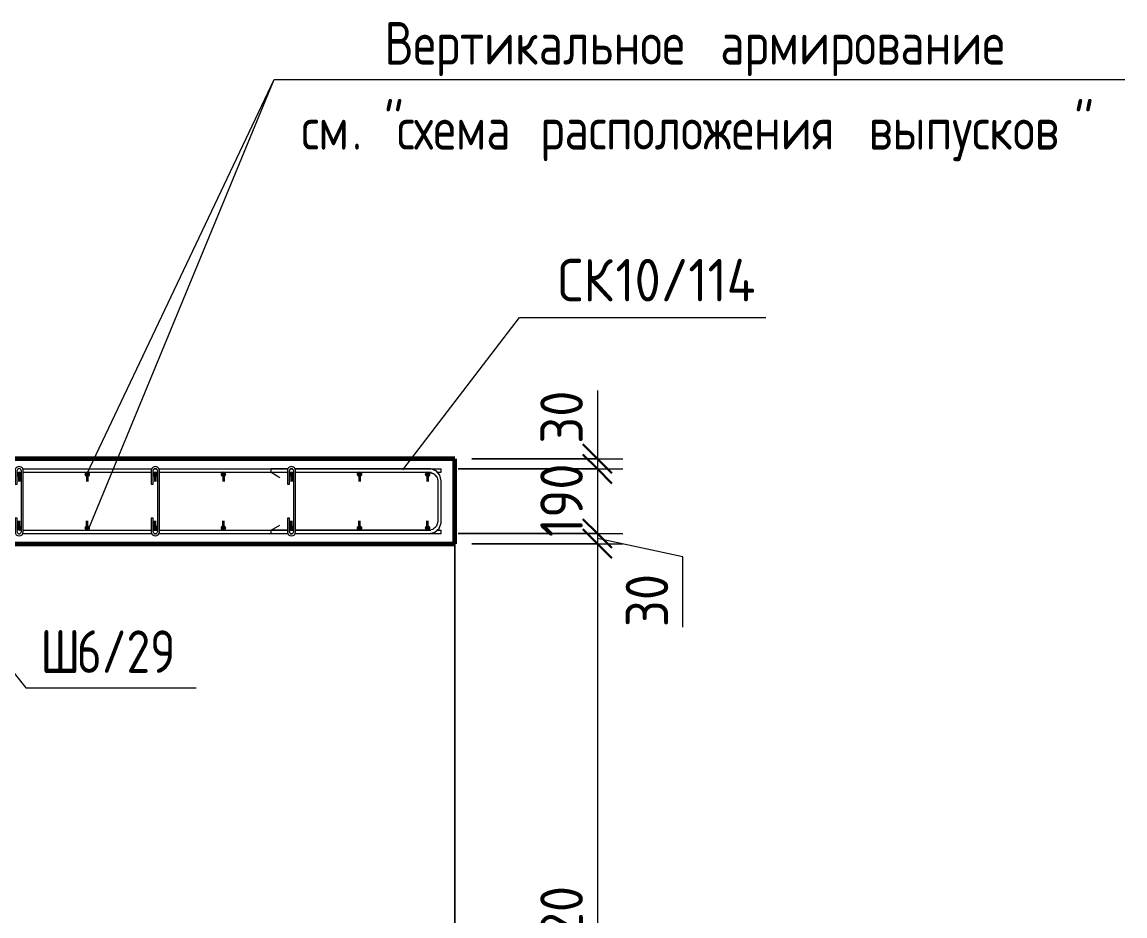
# Model space of a CAD drawing. Header units: millimetres. Extents: x 677 to 38046, y -1785 to 52249.
# Drawn here: x 34805 to 38046, y 49621 to 52249 of the extents above; entities that cross this region are included whole.
import ezdxf

# ---------------------------------------------------------------- set-up
doc = ezdxf.new("R2010")
doc.units = ezdxf.units.MM
for name, color, linetype, lineweight in [('AA_Dim', 7, 'Continuous', 9), ('AA_Dim-50', 7, 'Continuous', 9), ('AA_Linii', 7, 'Continuous', 9), ('AA_Oformlenie', 7, 'Continuous', 9), ('AA_Vinoska', 7, 'Continuous', 9), ('AF_Stena_Опалубка', 253, 'Continuous', 20), ('KR_Armatura', 7, 'Continuous', 20), ('KR_Armatura_Tonkie', 7, 'Continuous', 20), ('KR_Fundament', 7, 'Continuous', 20)]:
    doc.layers.add(name, color=color, linetype=linetype, lineweight=lineweight)
doc.styles.add('GOST Common_1', font='GOST_Common.ttf', dxfattribs={"width": 0.85, "height": 125})
doc.styles.add('ISOCPEUR_1', font='isocpeur.TTF', dxfattribs={"width": 0.9, "height": 125})
doc.dimstyles.new('00_Точн_3_знака__прозр_', dxfattribs={"dimscale": 304.8, "dimtxt": 125.344371, "dimasz": 0.278871, "dimexe": 0.246063, "dimexo": 0.164042, "dimgap": 0.016404, "dimtad": 1, "dimdec": 3, "dimrnd": 0.001, "dimdsep": 46, "dimtxsty": 'ISOCPEUR_1', "dimblk1": 'OBLIQUE', "dimblk2": 'OBLIQUE', "dimsah": 1, "dimcen": 0.09, "dimdle": 0.246063, "dimazin": 0, "dimtfac": 1, "dimtdec": 4, "dimtix": 1, "dimtmove": 0, "dimatfit": 3, "dimfxl": 1, "dimtvp": 1, "dimtolj": 1, "dimtzin": 0, "dimlwd": 18, "dimlwe": 18, "dimarcsym": 2})
doc.dimstyles.new('00_Точн_3_знака__прозр__1', dxfattribs={"dimscale": 304.8, "dimtxt": 125.344371, "dimasz": 0.278871, "dimexe": 0.246063, "dimexo": 0.164042, "dimgap": 0.016404, "dimtad": 1, "dimdec": 3, "dimrnd": 0.001, "dimdsep": 46, "dimtxsty": 'ISOCPEUR_1', "dimblk1": 'OBLIQUE', "dimblk2": 'OBLIQUE', "dimsah": 1, "dimcen": 0.09, "dimdle": 0.246063, "dimazin": 0, "dimtfac": 1, "dimtdec": 4, "dimtix": 1, "dimtmove": 1, "dimatfit": 3, "dimfxl": 1, "dimtvp": 1, "dimtolj": 1, "dimtzin": 0, "dimlwd": 18, "dimlwe": 18, "dimarcsym": 2})

# ---------------------------------------------------------------- blocks, each defined once
blk = doc.blocks.new('351_Ряд стержней П переменный шаг _НесАрм_РабПлоск_ - Тип 1-3811481-Схема расположения армирования вертикальных конструкций входной группы в осях 1_1-3_1_Д_1-Ж_1')
at = {"layer": 'KR_Armatura_Tonkie'}
for points in [[(0, 1370), (-0.8, 1373), (-1.8, 1374.2), (-4.4, 1375.8), (-7.6, 1375.8), (-10.2, 1374.2), (-11.8, 1371.6), (-11.8, 1369.2), (-11.2, 1367), (-7.9, 1364.5), (-6, 1364), (-3, 1364.8), (-1.5, 1366.2), (-0.2, 1368.4)], [(157.8, 1371.6), (156.2, 1374.2), (153.6, 1375.8), (150.4, 1375.8), (149, 1375.2), (146.8, 1373), (146.2, 1371.6), (146.2, 1368.4), (147.6, 1366.2), (149, 1364.8), (152, 1364), (154.6, 1364.8), (156.5, 1366.2), (157.8, 1368.4)], [(0, 1170), (-0.8, 1173), (-1.8, 1174.2), (-4.4, 1175.8), (-7.6, 1175.8), (-10.2, 1174.2), (-11.8, 1171.6), (-11.8, 1169.2), (-11.2, 1167), (-7.9, 1164.5), (-6, 1164), (-3, 1164.8), (-1, 1167), (-0.2, 1168.4)], [(157.8, 1171.6), (156.2, 1174.2), (153.6, 1175.8), (150.4, 1175.8), (149, 1175.2), (146.8, 1173), (146.2, 1171.6), (146.2, 1168.4), (146.8, 1167), (149, 1164.8), (152, 1164), (154.6, 1164.8), (156.2, 1165.8), (157.8, 1168.4)], [(0, 970), (-0.8, 973), (-1.8, 974.2), (-4.4, 975.8), (-7.6, 975.8), (-10.2, 974.2), (-11.9, 970.7), (-11.8, 969.2), (-11.2, 967), (-7.9, 964.5), (-5.9, 964), (-3, 964.8), (-1, 967), (-0.2, 968.4)], [(157.8, 971.6), (156.2, 974.2), (153.6, 975.8), (150.4, 975.8), (149, 975.2), (146.8, 973), (146.2, 970.7), (146.2, 968.4), (146.8, 967), (149, 964.8), (152.2, 964), (154.6, 964.8), (156.2, 965.8), (157.8, 968.4), (157.8, 970.7)], [(0, 770), (-0.8, 773), (-1.8, 774.2), (-4.4, 775.8), (-7.6, 775.8), (-10.2, 774.2), (-11.8, 771.6), (-11.8, 769.2), (-11.2, 767), (-7.9, 764.5), (-6, 764), (-3, 764.8), (-1, 767), (-0.2, 768.4)], [(157.8, 771.6), (156.2, 774.2), (153.6, 775.8), (150.4, 775.8), (149, 775.2), (146.8, 773), (146.2, 771.6), (146.2, 768.4), (146.8, 767), (149, 764.8), (152, 764), (154.6, 764.8), (156.2, 765.8), (157.8, 768.4)], [(0, 570), (-0.8, 573), (-1.8, 574.2), (-4.4, 575.8), (-7.6, 575.8), (-10.2, 574.2), (-11.8, 571.6), (-11.8, 569.2), (-11.2, 567), (-7.9, 564.5), (-5.9, 564), (-3, 564.8), (-1, 567), (-0.2, 568.4)], [(157.8, 568.4), (157.8, 571.6), (156.2, 574.2), (153.6, 575.8), (150.4, 575.8), (149, 575.2), (146.8, 573), (146.2, 571.6), (146.2, 568.4), (146.8, 567), (149, 564.8), (152.2, 564), (154.6, 564.8), (156.2, 565.8), (157.2, 567)], [(0, 370), (-0.8, 373), (-1.8, 374.2), (-4.4, 375.8), (-7.6, 375.8), (-10.2, 374.2), (-11.8, 371.6), (-11.8, 369.2), (-11.2, 367), (-7.9, 364.5), (-6, 364), (-3, 364.8), (-1, 367), (-0.2, 368.4)], [(157.8, 371.6), (156.2, 374.2), (153.6, 375.8), (150.4, 375.8), (149, 375.2), (146.8, 373), (146.2, 371.6), (146.2, 368.4), (146.8, 367), (149, 364.8), (152, 364), (154.6, 364.8), (156.2, 365.8), (157.8, 368.4)], [(0, 170), (-0.8, 173), (-1.8, 174.2), (-4.4, 175.8), (-7.6, 175.8), (-10.2, 174.2), (-11.8, 171.6), (-11.8, 169.2), (-11.2, 167), (-7.9, 164.5), (-5.9, 164), (-3, 164.8), (-1, 167), (-0.2, 168.4)], [(157.8, 168.4), (157.8, 171.6), (156.2, 174.2), (153.6, 175.8), (150.4, 175.8), (149, 175.2), (146.8, 173), (146.2, 171.6), (146.2, 168.4), (146.8, 167), (149, 164.8), (152.2, 164), (154.6, 164.8), (156.3, 165.8), (157.2, 167)], [(0, -30), (-0.8, -27), (-1.8, -25.8), (-4.4, -24.2), (-7.6, -24.2), (-10.2, -25.8), (-11.8, -28.4), (-11.8, -30.8), (-11.2, -33), (-7.9, -35.5), (-6, -36), (-3, -35.2), (-1, -33), (-0.2, -31.6)], [(157.8, -31.6), (157.8, -28.4), (156.2, -25.8), (153.6, -24.2), (150.4, -24.2), (149, -24.8), (146.8, -27), (146.2, -28.4), (146.4, -31.9), (146.8, -33), (149, -35.2), (152, -36), (154.6, -35.2), (156.2, -34.2), (157.6, -31.9)], [(0, -170), (-0.8, -167), (-1.8, -165.8), (-4.4, -164.2), (-7.6, -164.2), (-10.2, -165.8), (-11.8, -168.4), (-11.8, -170.8), (-11.2, -173), (-7.9, -175.5), (-5.9, -176), (-3, -175.2), (-1, -173), (-0.2, -171.6)], [(157.8, -168.4), (156.2, -165.8), (153.6, -164.2), (150.4, -164.2), (149, -164.8), (146.8, -167), (146.2, -168.4), (146.2, -171.6), (146.8, -173), (149, -175.2), (152.2, -176), (154.6, -175.2), (156.2, -174.2), (157.8, -171.6)], [(0, -370), (-0.8, -367), (-1.8, -365.8), (-4.4, -364.2), (-7.6, -364.2), (-10.2, -365.8), (-11.8, -368.4), (-11.8, -370.8), (-11.2, -373), (-7.9, -375.5), (-6, -376), (-3, -375.2), (-1, -373), (-0.2, -371.6)], [(157.8, -368.4), (156.2, -365.8), (153.6, -364.2), (150.4, -364.2), (149, -364.8), (146.8, -367), (146.2, -368.4), (146.2, -371.6), (146.8, -373), (149, -375.2), (152, -376), (154.6, -375.2), (156.2, -374.2), (157.8, -371.6)], [(0, -570), (-0.8, -567), (-1.8, -565.8), (-4.4, -564.2), (-7.6, -564.2), (-10.2, -565.8), (-11.8, -568.4), (-11.8, -570.8), (-11.2, -573), (-7.9, -575.5), (-5.9, -576), (-3, -575.2), (-1, -573), (-0.2, -571.6)], [(157.8, -568.4), (156.2, -565.8), (153.6, -564.2), (150.4, -564.2), (149, -564.8), (146.8, -567), (146.2, -568.4), (146.2, -571.6), (146.8, -573), (149, -575.2), (152.2, -576), (154.6, -575.2), (156.2, -574.2), (157.8, -571.6)], [(0, -770), (-0.8, -767), (-1.8, -765.8), (-4.4, -764.2), (-7.6, -764.2), (-10.2, -765.8), (-11.8, -768.4), (-11.8, -770.8), (-11.2, -773), (-7.9, -775.5), (-6, -776), (-3, -775.2), (-1, -773), (-0.2, -771.6)], [(157.8, -768.4), (156.2, -765.8), (153.6, -764.2), (150.4, -764.2), (149, -764.8), (146.8, -767), (146.2, -768.4), (146.2, -771.6), (146.8, -773), (149, -775.2), (152, -776), (154.6, -775.2), (156.2, -774.2), (157.8, -771.6)], [(0, -970), (-0.8, -967), (-1.8, -965.8), (-4.4, -964.2), (-7.6, -964.2), (-10.2, -965.8), (-11.8, -968.4), (-11.8, -970.8), (-11.2, -973), (-7.9, -975.5), (-5.9, -976), (-3, -975.2), (-1, -973), (-0.2, -971.6)], [(157.8, -968.4), (156.2, -965.8), (153.6, -964.2), (150.4, -964.2), (149, -964.8), (146.8, -967), (146.2, -968.4), (146.2, -971.6), (146.8, -973), (149, -975.2), (152.2, -976), (154.6, -975.2), (156.2, -974.2), (157.8, -971.6)], [(0, -1170), (-0.8, -1167), (-1.8, -1165.8), (-4.4, -1164.2), (-7.6, -1164.2), (-10.2, -1165.8), (-11.8, -1168.4), (-11.8, -1170.8), (-11.2, -1173), (-7.9, -1175.5), (-5.2, -1175.8), (-3, -1175.2), (-1, -1173), (-0.2, -1171.6)], [(157.8, -1171.6), (157.8, -1168.4), (156.2, -1165.8), (153.6, -1164.2), (150.4, -1164.2), (149, -1164.8), (146.8, -1167), (146.2, -1168.4), (146.2, -1171.6), (146.8, -1173), (149, -1175.2), (152, -1176), (154.6, -1175.2), (156.2, -1174.2), (157.2, -1173)], [(0, -1370), (-0.8, -1367), (-1.8, -1365.8), (-4.4, -1364.2), (-7.6, -1364.2), (-10.2, -1365.8), (-11.8, -1368.4), (-11.8, -1370.8), (-10.7, -1373.5), (-9, -1375.2), (-5.9, -1376), (-3, -1375.2), (-1.3, -1373.5), (-0.2, -1371.6)], [(157.8, -1368.4), (156.2, -1365.8), (153.6, -1364.2), (150.4, -1364.2), (149, -1364.8), (146.8, -1367), (146.2, -1368.4), (146.2, -1371.6), (147.3, -1373.5), (149, -1375.2), (152.2, -1376), (154.6, -1375.2), (156.8, -1373.5), (157.8, -1371.6)]]:
    blk.add_hatch(color=256, dxfattribs=at).paths.add_polyline_path(points)
at = {"layer": 'KR_Armatura'}
for centre in [(-6, 1370), (152, 1370), (-6, 1170), (152, 1170), (-6, 770), (152, 770), (-6, 370), (152, 370), (-6, -30), (152, -30), (-6, -370), (152, -370), (-6, -770), (152, -770), (-6, -1170), (152, -1170)]:
    blk.add_circle(centre, 6, dxfattribs=at)
for centre, start, end in [((-6, 970), 90, 269.6373), ((-6, 970), 270.3627, 90), ((152, 970), 90, 269.6373), ((152, 970), 270.3627, 90), ((-6, 570), 90, 269.6373), ((-6, 570), 270.3627, 90), ((152, 570), 90, 269.6373), ((152, 570), 270.3627, 90), ((-6, 170), 90, 269.6373), ((-6, 170), 270.3627, 90), ((152, 170), 90, 269.6373), ((152, 170), 270.3627, 90), ((-6, -170), 90, 269.6373), ((-6, -170), 270.3627, 90), ((152, -170), 90, 269.6373), ((152, -170), 270.3627, 90), ((-6, -570), 90, 269.6373), ((-6, -570), 270.3627, 90), ((152, -570), 90, 269.6373), ((152, -570), 270.3627, 90), ((-6, -970), 90, 269.6373), ((-6, -970), 270.3627, 90), ((152, -970), 90, 269.6373), ((152, -970), 270.3627, 90), ((-6, -1370), 90, 269.6373), ((-6, -1370), 270.3627, 90), ((152, -1370), 90, 269.6373), ((152, -1370), 270.3627, 90)]:
    blk.add_arc(centre, 6, start, end, dxfattribs=at)
at = {"layer": 'KR_Armatura_Tonkie', "lineweight": 35}
for p, q in [((0, 1370), (15, 1370)), ((146, 1370), (131, 1370)), ((0, 1170), (15, 1170)), ((146, 1170), (131, 1170)), ((0, 970), (15, 970)), ((146, 970), (131, 970)), ((0, 770), (15, 770)), ((146, 770), (131, 770)), ((0, 570), (15, 570)), ((146, 570), (131, 570)), ((0, 370), (15, 370)), ((146, 370), (131, 370)), ((0, 170), (15, 170)), ((146, 170), (131, 170)), ((0, -30), (15, -30)), ((146, -30), (131, -30)), ((0, -170), (15, -170)), ((146, -170), (131, -170)), ((0, -370), (15, -370)), ((146, -370), (131, -370)), ((0, -570), (15, -570)), ((146, -570), (131, -570)), ((0, -770), (15, -770)), ((146, -770), (131, -770)), ((0, -970), (15, -970)), ((146, -970), (131, -970)), ((0, -1170), (15, -1170)), ((146, -1170), (131, -1170)), ((0, -1370), (15, -1370)), ((146, -1370), (131, -1370))]:
    blk.add_line(p, q, dxfattribs=at)
at = {"layer": 'KR_Armatura_Tonkie'}
for centre, start, end in [((-6, 1370), 360, 180), ((-6, 1370), 180, 0), ((152, 1370), 360, 180), ((152, 1370), 180, 360), ((-6, 1170), 360, 180), ((-6, 1170), 180, 0), ((152, 1170), 360, 180), ((152, 1170), 180, 360), ((-6, 970), 360, 180), ((152, 970), 360, 180), ((-6, 970), 180, 268.2261), ((-6, 970), 271.7739, 0), ((152, 970), 180, 268.2261), ((152, 970), 271.7739, 360), ((-6, 770), 360, 180), ((-6, 770), 180, 0), ((152, 770), 360, 180), ((152, 770), 180, 360), ((-6, 570), 360, 180), ((-6, 570), 180, 268.2261), ((-6, 570), 271.7739, 0), ((152, 570), 360, 180), ((152, 570), 180, 268.2261), ((152, 570), 271.7739, 360), ((-6, 370), 360, 180), ((-6, 370), 180, 0), ((152, 370), 360, 180), ((152, 370), 180, 360), ((-6, 170), 360, 180), ((-6, 170), 180, 268.2261), ((-6, 170), 271.7739, 360), ((152, 170), 360, 180), ((152, 170), 180, 268.2261), ((152, 170), 271.7739, 360), ((-6, -30), 360, 180), ((-6, -30), 180, 360), ((152, -30), 0, 180), ((152, -30), 180, 360), ((-6, -170), 360, 180), ((-6, -170), 180, 268.2261), ((-6, -170), 271.7739, 360), ((152, -170), 360, 180), ((152, -170), 180, 268.2261), ((152, -170), 271.7739, 360), ((-6, -370), 360, 180), ((-6, -370), 180, 0), ((152, -370), 360, 180), ((152, -370), 180, 360), ((-6, -570), 360, 180), ((-6, -570), 180, 268.2261), ((-6, -570), 271.7739, 0), ((152, -570), 360, 180), ((152, -570), 180, 268.2261), ((152, -570), 271.7739, 360), ((-6, -770), 360, 180), ((-6, -770), 180, 0), ((152, -770), 360, 180), ((152, -770), 180, 360), ((-6, -970), 360, 180), ((-6, -970), 180, 268.2261), ((-6, -970), 271.7739, 0), ((152, -970), 0, 180), ((152, -970), 180, 268.2261), ((152, -970), 271.7739, 360), ((-6, -1170), 360, 180), ((152, -1170), 360, 180), ((-6, -1170), 180, 0), ((152, -1170), 180, 360), ((-6, -1370), 360, 180), ((-6, -1370), 180, 268.2261), ((-6, -1370), 271.7739, 0), ((152, -1370), 360, 180), ((152, -1370), 180, 268.2261), ((152, -1370), 271.7739, 0)]:
    blk.add_arc(centre, 6, start, end, dxfattribs=at)
blk = doc.blocks.new('350_Стержень П торец СК-СГ _НесАрм_РабПлоск_ - 350_Стержень П торец СК-СГ _НесАрм_РабПлоск_-V17-Схема расположения армирования вертикальных конструкций входной группы в осях 1_1-3_1_Д_1-Ж_1')
at = {"layer": 'KR_Armatura_Tonkie'}
for p, q in [((5019.3, 50935), (4970.1, 50935)), ((4970.1, 50925.2), (4970.1, 50934.8)), ((4970.1, 50925), (5018.1, 50925)), ((4970.1, 50925), (4996, 50910)), ((5024.1, 50925), (5036.1, 50925)), ((5033.3, 50935), (5026.8, 50935)), ((5435.1, 50935), (5040.9, 50935)), ((5042.1, 50925), (5435.1, 50925)), ((5460.1, 50900), (5460.1, 50780)), ((5470.1, 50780), (5470.1, 50900)), ((4970.1, 50755), (4996, 50770)), ((5018.1, 50755), (4970.1, 50755)), ((4970.1, 50745.2), (4970.1, 50754.8)), ((5036.1, 50755), (5024.1, 50755)), ((5435.1, 50755), (5042.1, 50755)), ((4970.1, 50745), (5019.3, 50745)), ((5026.8, 50745), (5033.3, 50745)), ((5040.9, 50745), (5435.1, 50745))]:
    blk.add_line(p, q, dxfattribs=at)
at = {"layer": 'KR_Armatura_Tonkie', "flags": 128}
for points in [[(5470.1, 50900), (5466, 50916.3), (5454.8, 50928.9), (5439, 50934.8), (5435.1, 50935)], [(5435.1, 50925), (5448.7, 50921), (5457.9, 50910.2), (5460.1, 50900)], [(5435.1, 50745), (5451.4, 50749.1), (5464, 50760.3), (5469.8, 50776.1), (5470.1, 50780)], [(5460.1, 50780), (5456, 50766.4), (5445.3, 50757.2), (5435.1, 50755)]]:
    blk.add_lwpolyline(points, dxfattribs=at)
blk = doc.blocks.new('350_Стержень П торец СК-СГ _НесАрм_РабПлоск_ - 350_Стержень П торец СК-СГ _НесАрм_РабПлоск_-V18-Схема расположения армирования вертикальных конструкций входной группы в осях 1_1-3_1_Д_1-Ж_1')
at = {"layer": 'KR_Armatura_Tonkie'}
for p, q in [((5019.3, 50935), (4970.1, 50935)), ((4970.1, 50925), (5018.1, 50925)), ((4970.1, 50925), (4996, 50910)), ((5024.1, 50925), (5036.1, 50925)), ((5033.3, 50935), (5026.8, 50935)), ((5435.1, 50935), (5040.9, 50935)), ((5042.1, 50925), (5435.1, 50925)), ((5435.1, 50925), (5448.1, 50921.2)), ((5451.2, 50918), (5457.1, 50911.2)), ((5461.7, 50921.2), (5458.3, 50925)), ((5470.1, 50900), (5466, 50916.3)), ((5459.7, 50901.9), (5460.1, 50900)), ((5460.1, 50899.5), (5460.1, 50780)), ((5470.1, 50780), (5470.1, 50899.5)), ((4970.1, 50755), (4996, 50770)), ((5018.1, 50755), (4970.1, 50755)), ((5036.1, 50755), (5024.1, 50755)), ((5435.1, 50755), (5042.1, 50755)), ((5437, 50755.4), (5435.1, 50755)), ((5453.1, 50763.9), (5446.2, 50758)), ((5460.1, 50780), (5456.2, 50767)), ((4970.1, 50745), (5019.3, 50745)), ((5026.8, 50745), (5033.3, 50745)), ((5040.9, 50745), (5435.1, 50745))]:
    blk.add_line(p, q, dxfattribs=at)
at = {"layer": 'KR_Armatura_Tonkie', "flags": 128}
for points in [[(5458.1, 50755), (5464, 50760.3), (5464.5, 50761.6)], [(5466.9, 50768), (5469.8, 50776.1), (5470.1, 50780)]]:
    blk.add_lwpolyline(points, dxfattribs=at)
blk = doc.blocks.new('079_Шпилька _ЭлУзла_ - d8 А240-V26-Схема расположения армирования вертикальных конструкций входной группы в осях 1_1-3_1_Д_1-Ж_1')
at = {"layer": 'AA_Oformlenie'}
for p, q in [((40, 12), (0, 12)), ((0, 6), (40, 6)), ((40, 6), (40, 12)), ((180, 12), (140, 12)), ((140, 12), (140, 6)), ((140, 6), (180, 6)), ((180, -6), (0, -6)), ((0, -12), (180, -12))]:
    blk.add_line(p, q, dxfattribs=at)
for centre, radius, start, end in [((0, 0), 12, 90, 270), ((0, 0), 6, 90, 270), ((180, 0), 12, 270, 90), ((180, 0), 6, 270, 90)]:
    blk.add_arc(centre, radius, start, end, dxfattribs=at)
blk = doc.blocks.new('079_Шпилька _ЭлУзла_ - d8 А240-V29-Схема расположения армирования вертикальных конструкций входной группы в осях 1_1-3_1_Д_1-Ж_1')
at = {"layer": 'AA_Oformlenie'}
for p, q in [((40, 12), (0, 12)), ((0, 6), (40, 6)), ((40, 6), (40, 12)), ((180, 12), (140, 12)), ((140, 12), (140, 6)), ((140, 6), (180, 6)), ((180, -6), (0, -6)), ((0, -12), (180, -12))]:
    blk.add_line(p, q, dxfattribs=at)
for centre, radius, start, end in [((0, 0), 12, 90, 270), ((0, 0), 6, 90, 270), ((180, 0), 12, 270, 90), ((180, 0), 6, 270, 90)]:
    blk.add_arc(centre, radius, start, end, dxfattribs=at)
blk = doc.blocks.new('010_Текст с выноской - Текст 2 строки без точки-3864473-Схема расположения армирования вертикальных конструкций входной группы в осях 1_1-3_1_Д_1-Ж_1')
at = {"layer": 'AA_Vinoska'}
blk.add_line((-25, 0), (25, 0), dxfattribs=at)
blk = doc.blocks.new('042_М_Арматуры - Диам длина поз _засечка_-2469426-Схема расположения армирования вертикальных конструкций входной группы в осях 1_1-3_1_Д_1-Ж_1')
at = {"layer": 'AA_Vinoska'}
blk.add_line((-6.5, 0), (6.5, 0), dxfattribs=at)
blk = doc.blocks.new('010_Текст с выноской - Текст 2 строки без точки-3863870-Схема расположения армирования вертикальных конструкций входной группы в осях 1_1-3_1_Д_1-Ж_1')
at = {"layer": 'AA_Vinoska'}
blk.add_line((-5, 0), (5, 0), dxfattribs=at)
blk = doc.blocks.new('DIMBLOCK112-Схема расположения армирования вертикальных конструкций входной группы в осях 1_1-3_1_Д_1-Ж_1')
at = {"layer": 'AA_Dim-50', "lineweight": 18}
for p, q in [((36495.9, 51165.1), (36495.9, 50959.1)), ((36495.9, 51040), (36495.9, 50935)), ((36126.8, 50965), (36570.9, 50965)), ((36495.9, 50965), (36126.8, 50965)), ((36495.9, 50959.1), (36495.9, 50950)), ((36086.8, 50935), (36570.9, 50935)), ((36495.9, 50935), (36086.8, 50935))]:
    blk.add_line(p, q, dxfattribs=at)
at = {"layer": 'AA_Dim-50', "lineweight": 30}
for p, q in [((36495.9, 50965), (36453.4, 51007.5)), ((36495.9, 50935), (36453.4, 50977.5)), ((36495.9, 50965), (36538.4, 50922.5)), ((36495.9, 50935), (36538.4, 50892.5))]:
    blk.add_line(p, q, dxfattribs=at)
at = {"layer": 'AA_Dim-50', "color": 0, "lineweight": 18, "insert": (36328.1, 51009.1), "char_height": 125, "width": 187.307, "attachment_point": 1, "rotation": 90, "line_spacing_factor": 1.135194, "style": 'ISOCPEUR_1'}
blk.add_mtext('30', dxfattribs=at)
blk = doc.blocks.new('_Oblique')
at = {"color": 0, "linetype": 'ByBlock', "lineweight": -2}
blk.add_line((-0.5, -0.5), (0.5, 0.5), dxfattribs=at)
blk = doc.blocks.new('DIMBLOCK113-Схема расположения армирования вертикальных конструкций входной группы в осях 1_1-3_1_Д_1-Ж_1')
at = {"layer": 'AA_Dim-50', "lineweight": 30}
for p, q in [((36495.9, 50935), (36453.4, 50977.5)), ((36495.9, 50935), (36538.4, 50892.5)), ((36495.9, 50745), (36453.4, 50787.5)), ((36495.9, 50745), (36538.4, 50702.5))]:
    blk.add_line(p, q, dxfattribs=at)
at = {"layer": 'AA_Dim-50', "lineweight": 18}
for p, q in [((36086.8, 50935), (36570.9, 50935)), ((36495.9, 50935), (36086.8, 50935)), ((36495.9, 50935), (36495.9, 50745)), ((36086.8, 50745), (36570.9, 50745)), ((36495.9, 50745), (36086.8, 50745))]:
    blk.add_line(p, q, dxfattribs=at)
at = {"layer": 'AA_Dim-50', "color": 0, "lineweight": 18, "insert": (36328.1, 50734.8), "char_height": 125, "width": 252.581, "attachment_point": 1, "rotation": 90, "line_spacing_factor": 1.135194, "style": 'ISOCPEUR_1'}
blk.add_mtext('190', dxfattribs=at)
blk = doc.blocks.new('DIMBLOCK114-Схема расположения армирования вертикальных конструкций входной группы в осях 1_1-3_1_Д_1-Ж_1')
at = {"layer": 'AA_Dim-50', "lineweight": 30}
for p, q in [((36495.9, 50745), (36453.4, 50787.5)), ((36495.9, 50715), (36453.4, 50757.5)), ((36495.9, 50745), (36538.4, 50702.5)), ((36495.9, 50715), (36538.4, 50672.5))]:
    blk.add_line(p, q, dxfattribs=at)
at = {"layer": 'AA_Dim-50', "lineweight": 18}
for p, q in [((36086.8, 50745), (36570.9, 50745)), ((36495.9, 50745), (36086.8, 50745)), ((36495.9, 50745), (36495.9, 50715)), ((36746.7, 50676.1), (36495.9, 50730)), ((36126.8, 50715), (36570.9, 50715)), ((36495.9, 50715), (36126.8, 50715)), ((36746.7, 50470), (36746.7, 50676.1))]:
    blk.add_line(p, q, dxfattribs=at)
at = {"layer": 'AA_Dim-50', "color": 0, "lineweight": 18, "insert": (36578.9, 50470), "char_height": 125, "width": 187.307, "attachment_point": 1, "rotation": 90, "line_spacing_factor": 1.135194, "style": 'ISOCPEUR_1'}
blk.add_mtext('30', dxfattribs=at)
blk = doc.blocks.new('DIMBLOCK115-Схема расположения армирования вертикальных конструкций входной группы в осях 1_1-3_1_Д_1-Ж_1')
at = {"layer": 'AA_Dim-50', "lineweight": 30}
for p, q in [((36495.9, 50715), (36453.4, 50757.5)), ((36495.9, 50715), (36538.4, 50672.5)), ((36495.9, 48395), (36453.4, 48437.5)), ((36495.9, 48395), (36538.4, 48352.5))]:
    blk.add_line(p, q, dxfattribs=at)
at = {"layer": 'AA_Dim-50', "lineweight": 18}
for p, q in [((36126.8, 50715), (36570.9, 50715)), ((36495.9, 50715), (36126.8, 50715)), ((36495.9, 50715), (36495.9, 48320)), ((36506, 48395), (36420.9, 48395)), ((36495.9, 48395), (36506, 48395))]:
    blk.add_line(p, q, dxfattribs=at)
at = {"layer": 'AA_Dim-50', "color": 0, "lineweight": 18, "insert": (36328.1, 49398.9), "char_height": 125, "width": 374.614, "attachment_point": 1, "rotation": 90, "line_spacing_factor": 1.135194, "style": 'ISOCPEUR_1'}
blk.add_mtext('2320', dxfattribs=at)

msp = doc.modelspace()

# ---------------------------------------------------------------- linework, layer by layer
at = {"layer": 'AA_Linii', "lineweight": 20}
for p, q in [((36002.8141, 50919), (35990.8141, 50919)), ((36002.8141, 50761), (35990.8141, 50761))]:
    msp.add_line(p, q, dxfattribs=at)
at = {"layer": 'AA_Vinoska'}
for p, q in [((34996.042, 50919.1459), (35545.911, 52079.7231)), ((35000.999, 50759.4886), (35545.911, 52079.7231)), ((35923.9466, 50932.0289), (36267.144, 51379.9992)), ((36267.144, 51379.9992), (36340.6717, 51379.9992)), ((34457.8608, 50738.364), (34816.544, 50291.1805))]:
    msp.add_line(p, q, dxfattribs=at)
at = {"layer": 'AF_Stena_Опалубка', "lineweight": 60}
for p, q in [((36076.8141, 50965), (33176.8141, 50965)), ((36076.8141, 50715), (36076.8141, 50965)), ((33176.8141, 50715), (36076.8141, 50715))]:
    msp.add_line(p, q, dxfattribs=at)
at = {"layer": 'AF_Stena_Опалубка'}
for p, q in [((36076.8141, 50965), (33176.8141, 50965)), ((36076.8141, 50965), (36076.8141, 50715)), ((33176.8141, 50715), (36076.8141, 50715))]:
    msp.add_line(p, q, dxfattribs=at)
at = {"layer": 'KR_Armatura_Tonkie'}
for p, q in [((34807.6448, 50935), (35186.0318, 50935)), ((34807.6448, 50935), (35186.0318, 50935)), ((34808.8383, 50925), (35184.8383, 50925)), ((34808.8383, 50925), (35184.8383, 50925)), ((35190.8383, 50925), (35202.8383, 50925)), ((35190.8383, 50925), (35202.8383, 50925)), ((35193.5827, 50935), (35200.0939, 50935)), ((35193.5827, 50935), (35200.0939, 50935)), ((35207.6448, 50935), (35586.0318, 50935)), ((35207.6448, 50935), (35586.0318, 50935)), ((35208.8383, 50925), (35584.8383, 50925)), ((35208.8383, 50925), (35584.8383, 50925)), ((35590.8383, 50925), (35602.8383, 50925)), ((35590.8383, 50925), (35602.8383, 50925)), ((35593.5827, 50935), (35600.0939, 50935)), ((35593.5827, 50935), (35600.0939, 50935)), ((35607.6448, 50935), (36036.8141, 50935)), ((35607.6448, 50935), (36036.8141, 50935)), ((35608.8383, 50925), (36002.3912, 50925)), ((35608.8383, 50925), (36007.0922, 50925)), ((36023.6556, 50925), (36036.8141, 50925)), ((36024.625, 50925), (36036.8141, 50925)), ((36036.8141, 50925), (36036.8141, 50935)), ((36036.8141, 50925), (36036.8141, 50935)), ((34808.8383, 50755), (35184.8383, 50755)), ((34808.8383, 50755), (35184.8383, 50755)), ((35190.8383, 50755), (35202.8383, 50755)), ((35190.8383, 50755), (35202.8383, 50755)), ((35208.8383, 50755), (35584.8383, 50755)), ((35208.8383, 50755), (35584.8383, 50755)), ((35590.8383, 50755), (35602.8383, 50755)), ((35590.8383, 50755), (35602.8383, 50755)), ((35608.8383, 50755), (36002.3752, 50755)), ((35608.8383, 50755), (36006.0981, 50755)), ((36023.3228, 50755), (36036.8141, 50755)), ((36024.625, 50755), (36036.8141, 50755)), ((36036.8141, 50745), (36036.8141, 50755)), ((36036.8141, 50745), (36036.8141, 50755)), ((34807.6448, 50745), (35186.0318, 50745)), ((34807.6448, 50745), (35186.0318, 50745)), ((35193.5827, 50745), (35200.0939, 50745)), ((35193.5827, 50745), (35200.0939, 50745)), ((35207.6448, 50745), (35586.0318, 50745)), ((35207.6448, 50745), (35586.0318, 50745)), ((35593.5827, 50745), (35600.0939, 50745)), ((35593.5827, 50745), (35600.0939, 50745)), ((35607.6448, 50745), (36036.8141, 50745)), ((35607.6448, 50745), (36036.8141, 50745))]:
    msp.add_line(p, q, dxfattribs=at)
at = {"layer": 'KR_Fundament'}
for p, q in [((32926.8141, 50965), (36076.8141, 50965)), ((36076.8141, 50965), (32926.8141, 50965)), ((36076.8141, 50965), (36076.8141, 48045)), ((36076.8141, 48045), (36076.8141, 50965))]:
    msp.add_line(p, q, dxfattribs=at)

# ---------------------------------------------------------------- block references
at = {"layer": 'AA_Oformlenie', "rotation": 89.99999999999933}
for name, p in [('079_Шпилька _ЭлУзла_ - d8 А240-V26-Схема расположения армирования вертикальных конструкций входной группы в осях 1_1-3_1_Д_1-Ж_1', (34796.8383, 50750)), ('079_Шпилька _ЭлУзла_ - d8 А240-V26-Схема расположения армирования вертикальных конструкций входной группы в осях 1_1-3_1_Д_1-Ж_1', (35196.8383, 50750)), ('079_Шпилька _ЭлУзла_ - d8 А240-V29-Схема расположения армирования вертикальных конструкций входной группы в осях 1_1-3_1_Д_1-Ж_1', (35596.8383, 50750))]:
    msp.add_blockref(name, p, dxfattribs=at)
at = {"layer": 'AA_Vinoska'}
for name, p, xscale, yscale, zscale in [('010_Текст с выноской - Текст 2 строки без точки-3864473-Схема расположения армирования вертикальных конструкций входной группы в осях 1_1-3_1_Д_1-Ж_1', (36795.911, 52079.7231), 50, 50, 50), ('042_М_Арматуры - Диам длина поз _засечка_-2469426-Схема расположения армирования вертикальных конструкций входной группы в осях 1_1-3_1_Д_1-Ж_1', (36665.6717, 51379.9992), 49.99999999999998, 49.99999999999998, 49.99999999999998), ('010_Текст с выноской - Текст 2 строки без точки-3863870-Схема расположения армирования вертикальных конструкций входной группы в осях 1_1-3_1_Д_1-Ж_1', (35066.544, 50291.1805), 50, 50, 50)]:
    msp.add_blockref(name, p, dxfattribs=dict(at, xscale=xscale, yscale=yscale, zscale=zscale))
at = {"layer": 'KR_Armatura_Tonkie', "rotation": 269.9999999999995}
msp.add_blockref('351_Ряд стержней П переменный шаг _НесАрм_РабПлоск_ - Тип 1-3811481-Схема расположения армирования вертикальных конструкций входной группы в осях 1_1-3_1_Д_1-Ж_1', (34626.8141, 50913), dxfattribs=at)
at = {"layer": 'KR_Armatura_Tonkie'}
for name in ['350_Стержень П торец СК-СГ _НесАрм_РабПлоск_ - 350_Стержень П торец СК-СГ _НесАрм_РабПлоск_-V17-Схема расположения армирования вертикальных конструкций входной группы в осях 1_1-3_1_Д_1-Ж_1', '350_Стержень П торец СК-СГ _НесАрм_РабПлоск_ - 350_Стержень П торец СК-СГ _НесАрм_РабПлоск_-V18-Схема расположения армирования вертикальных конструкций входной группы в осях 1_1-3_1_Д_1-Ж_1']:
    msp.add_blockref(name, (30566.7525, 0), dxfattribs=at)

# ---------------------------------------------------------------- texts
at = {"layer": 'AA_Vinoska', "char_height": 125, "attachment_point": 1}
for s, insert, width, style in [('Вертикальное', (35870.0626, 52248.8383), 1151.624094, 'GOST Common_1'), ('\\fGOST Common|b0|i0|c204|p34|;\\W.85; ', (36820.2475, 52248.8383), 44.293234, 'GOST Common_1'), ('армирование', (36856.7931, 52248.8383), 1042.594594, 'GOST Common_1'), ('. "', (35774.4686, 51998.8383), 160.137078, 'GOST Common_1'), ('\\fGOST Common|b0|i0|c204|p34|;\\W.85;"', (37896.9231, 51998.8383), 78.364953, 'GOST Common_1'), ('\\fGOST Common|b0|i0|c204|p34|;\\W.85; ', (36291.729, 51998.8383), 44.293234, 'GOST Common_1'), ('\\fGOST Common|b0|i0|c204|p34|;\\W.85; ', (37255.9699, 51998.8383), 44.293234, 'GOST Common_1'), ('см', (35625.4751, 51998.8383), 180.580109, 'GOST Common_1'), ('схема', (35906.5949, 51998.8383), 466.782547, 'GOST Common_1'), ('расположения', (36328.2746, 51998.8383), 1124.366719, 'GOST Common_1'), ('выпусков', (37292.5155, 51998.8383), 732.541953, 'GOST Common_1'), ('СК', (36379.0537, 51552.5116), 205.632844, 'ISOCPEUR_1'), ('10/114', (36548.7178, 51552.5116), 508.670719, 'ISOCPEUR_1'), ('\\fGOST Common|b0|i0|c204|p34|;\\W.85;Ш', (34859.1582, 50460.2957), 129.472531, 'GOST Common_1'), ('6/29', (34965.9837, 50460.2957), 367.974562, 'GOST Common_1')]:
    msp.add_mtext(s, dxfattribs=dict(at, insert=insert, width=width, style=style))

# ---------------------------------------------------------------- dimensions: what is measured, and where the dimension line sits
at = {"layer": 'AA_Dim', "lineweight": 18}
for base, p1, p2, picture, middle in [((36495.9169, 50935), (36076.8141, 50965), (36036.8141, 50935), 'DIMBLOCK112-Схема расположения армирования вертикальных конструкций входной группы в осях 1_1-3_1_Д_1-Ж_1', (36411.4104, 51102.7105)), ((36495.9169, 50715), (36036.8141, 50745), (36076.8141, 50715), 'DIMBLOCK114-Схема расположения армирования вертикальных конструкций входной группы в осях 1_1-3_1_Д_1-Ж_1', (36662.2353, 50563.6171))]:
    dim = msp.add_linear_dim(base=base, p1=p1, p2=p2, angle=90, dimstyle='00_Точн_3_знака__прозр__1', override={"dimpost": '<>', "dimfxl": 50}, dxfattribs=at)
    dim.commit()
    dim.dimension.update_dxf_attribs({"geometry": picture, "text_midpoint": middle, "dimtype": 160, "text_rotation": 90})
for base, p1, p2, override, picture, middle in [((36495.9169, 50745), (36036.8141, 50935), (36036.8141, 50745), {"dimpost": '<>', "dimfxl": 190}, 'DIMBLOCK113-Схема расположения армирования вертикальных конструкций входной группы в осях 1_1-3_1_Д_1-Ж_1', (36428.4169, 50840)), ((36495.9169, 48395), (36076.8141, 50715), (36556.021, 48395), {"dimpost": '<>', "dimfxl": 2368.974292}, 'DIMBLOCK115-Схема расположения армирования вертикальных конструкций входной группы в осях 1_1-3_1_Д_1-Ж_1', (36428.4169, 49555))]:
    dim = msp.add_linear_dim(base=base, p1=p1, p2=p2, angle=90, dimstyle='00_Точн_3_знака__прозр_', override=override, dxfattribs=at)
    dim.commit()
    dim.dimension.update_dxf_attribs({"geometry": picture, "text_midpoint": middle})

doc.saveas('drawing.dxf')
